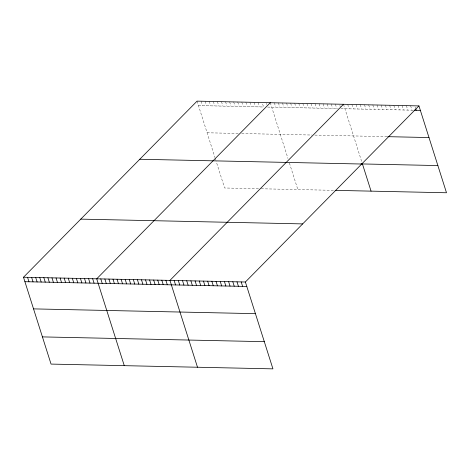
<?xml version="1.0" encoding="UTF-8"?>
<svg xmlns="http://www.w3.org/2000/svg" width="470" height="470" viewBox="0 0 470 470"><rect width="100%" height="100%" fill="white"/><g stroke="black" fill="none" stroke-linecap="round" stroke-linejoin="round"><path stroke-width="0.35" stroke-dasharray="2.35 1.76" d="M198.475 105.591L263.564 106.996L262.148 102.536M267.63 107.084L338.142 108.599M340.856 108.658L413.377 110.215M207.1 132.781L238.29 133.457M241.68 133.527L312.192 135.043M314.9 135.102L387.074 136.653M258.512 188.717L224.613 187.988L216.206 161.474M261.226 188.775L334.446 190.35M415.163 107.095L415.568 108.37M410.569 105.732L411.978 110.186M406.374 105.644L407.79 110.098M402.185 105.55L403.601 110.009M397.996 105.462L399.406 109.915M393.801 105.368L395.217 109.827M389.612 105.28L391.022 109.733M385.418 105.192L386.834 109.645M381.229 105.098L382.645 109.557M377.04 105.01L378.45 109.463M372.845 104.922L374.261 109.375M368.656 104.828L370.066 109.287M364.462 104.74L365.877 109.193M360.273 104.651L361.689 109.105M356.084 104.557L357.494 109.017M351.889 104.469L353.305 108.923M347.7 104.381L349.11 108.834M343.505 104.287L361.8 161.944M339.845 105.474L340.251 106.749M335.374 104.111L336.784 108.57M331.303 104.029L332.719 108.482M327.238 103.941L328.647 108.394M323.166 103.852L324.582 108.306M319.101 103.764L320.517 108.218M315.035 103.676L316.445 108.129M310.964 103.588L312.38 108.041M306.898 103.5L308.308 107.959M302.827 103.412L304.243 107.871M298.761 103.324L300.177 107.783M294.696 103.236L296.106 107.695M290.625 103.153L292.04 107.606M286.559 103.065L287.969 107.518M282.488 102.977L283.904 107.43M278.422 102.889L279.832 107.342M274.351 102.801L275.767 107.254M270.285 102.713L287.94 158.372M289.426 163.049L297.833 189.563M266.42 103.265L266.825 104.534M258.083 102.448L259.493 106.907M254.012 102.36L255.427 106.819M249.946 102.278L251.362 106.731M245.881 102.19L247.291 106.643M241.809 102.102L243.225 106.555M237.744 102.013L239.154 106.467M233.672 101.925L235.088 106.379M229.607 101.837L231.017 106.29M225.535 101.749L226.951 106.208M221.47 101.661L222.886 106.12M217.404 101.573L218.814 106.032M213.333 101.485L214.749 105.944M209.268 101.403L210.678 105.856M205.196 101.314L206.612 105.768M201.131 101.226L202.547 105.68M197.065 101.138L214.931 157.462M215.143 158.126L215.777 160.129"/><path stroke-width="0.7" d="M418.952 105.915L245.387 282.012L272.935 368.862L51.048 364.086L23.5 277.241L197.065 101.138L418.952 105.915L446.5 192.759L335.128 190.362M270.285 102.713L96.72 278.816L124.274 365.666M343.505 104.287L169.946 280.39L197.494 367.24M414.076 110.233L420.362 110.368M387.774 136.67L428.987 137.557M361.078 163.918L437.876 165.569M139.79 159.254L361.677 164.024M80.775 219.126L302.662 223.902M23.5 277.241L245.387 282.012M24.916 281.695L246.803 286.471M33.54 308.884L255.427 313.66M42.423 336.896L264.31 341.672M415.768 109.005L416.173 110.28M362.435 163.948L371.059 191.137M241.198 281.924L242.608 286.377M237.003 281.836L238.419 286.289M232.814 281.742L234.225 286.201M228.62 281.653L230.036 286.107M224.431 281.565L225.847 286.019M220.242 281.471L221.652 285.93M216.047 281.383L217.463 285.836M211.858 281.295L213.268 285.748M207.664 281.201L209.079 285.66M203.475 281.113L204.891 285.566M199.286 281.019L200.696 285.478M195.091 280.931L196.507 285.384M190.902 280.843L192.312 285.296M186.708 280.749L188.123 285.208M182.519 280.661L183.934 285.114M178.33 280.572L179.74 285.026M174.135 280.478L175.551 284.938M165.875 280.302L167.291 284.755M161.809 280.214L163.225 284.673M157.744 280.126L159.154 284.585M153.672 280.038L155.088 284.497M149.607 279.955L151.017 284.409M145.536 279.867L146.951 284.321M141.47 279.779L142.886 284.233M137.405 279.691L138.815 284.144M133.333 279.603L134.749 284.056M129.268 279.515L130.678 283.968M125.196 279.427L126.612 283.88M121.131 279.339L122.547 283.798M117.065 279.25L118.475 283.71M112.994 279.162L114.41 283.622M108.928 279.08L110.338 283.533M104.857 278.992L106.273 283.445M100.791 278.904L102.202 283.357M92.655 278.728L94.071 283.181M88.589 278.639L89.999 283.093M84.518 278.551L85.934 283.005M80.452 278.463L81.862 282.922M76.381 278.375L77.797 282.834M72.315 278.287L73.731 282.746M68.25 278.205L69.66 282.658M64.178 278.117L65.594 282.57M60.113 278.029L61.523 282.482M56.042 277.94L57.458 282.394M51.976 277.852L53.386 282.305M47.905 277.764L49.321 282.217M43.839 277.676L45.255 282.129M39.774 277.588L41.184 282.047M35.702 277.5L37.118 281.959M31.637 277.412L33.047 281.871M27.566 277.329L28.981 281.783"/></g></svg>
